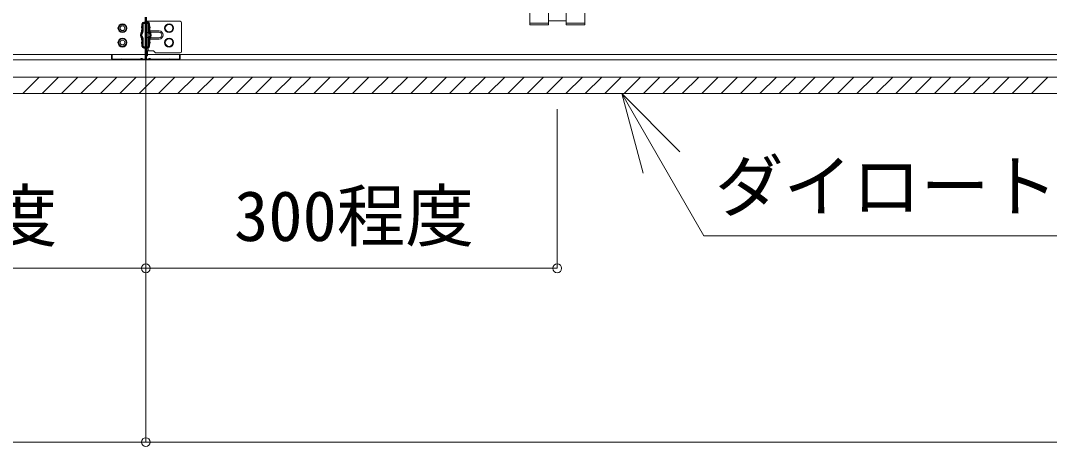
# Model space of a CAD drawing. Units: millimetres at full size, sheet at 1:20; details may follow other scales. Extents: x -4155 to 4045, y -2866 to 2834.
# Drawn here: x 1724 to 2474, y -2341 to -2030 of the extents above; entities that cross this region are included whole.
import ezdxf
from ezdxf.enums import TextEntityAlignment as Align

# ---------------------------------------------------------------- set-up
doc = ezdxf.new("R2010")
doc.units = ezdxf.units.MM
doc.header["$LTSCALE"] = 20
doc.linetypes.add('CHAIN1', pattern=[8, 5, -1, 1, -1])
for name, color, linetype, lineweight in [('1-0_断面', 7, 'Continuous', 9), ('1-1_寸法', 7, 'Continuous', 9), ('1-2_文字', 7, 'Continuous', 9)]:
    doc.layers.add(name, color=color, linetype=linetype, lineweight=lineweight)
doc.styles.add('ＭＳ ゴシック', font='')
doc.styles.get('ＭＳ ゴシック').set_extended_font_data('MS Gothic')

msp = doc.modelspace()

# ---------------------------------------------------------------- linework, layer by layer
at = {"layer": '1-0_断面', "color": 4, "linetype": 'CHAIN1'}
msp.add_line((1815.01, -272.42), (1815.01, -2166.27), dxfattribs=at)
at = {"layer": '1-0_断面'}
for p, q in [((2095.02, -1968.5), (2095.02, -2033.5)), ((2135.02, -1968.5), (2135.02, -2033.5)), ((2121.37, -1999), (2121.37, -2033.5)), ((2108.67, -2016.5), (2108.67, -2033.5)), ((1813.5, -2031.39), (1814.51, -2031.39)), ((1813.5, -2031.89), (1814.51, -2031.89)), ((1813.5, -2032.39), (1814.51, -2032.39)), ((1814.51, -2027.92), (1814.51, -2058.09)), ((1815, -2032.39), (1816, -2032.39)), ((1815.01, -2027.92), (1815.01, -2058.09)), ((1815.51, -2027.92), (1815.51, -2058.09)), ((1816.52, -2031.39), (1815.51, -2031.39)), ((1816.52, -2031.89), (1815.51, -2031.89)), ((1816.52, -2032.39), (1815.51, -2032.39)), ((1816.71, -2052.39), (1816.71, -2030.89)), ((1816.81, -2030.89), (1840.01, -2030.89)), ((1841.01, -2031.89), (1841.01, -2052.89)), ((2095.02, -2032.3), (2108.67, -2032.3)), ((2121.37, -2030.6), (2108.67, -2030.6)), ((2135.02, -2032.3), (2121.37, -2032.3)), ((1811.82, -2035.57), (1812.17, -2033.57)), ((1812.09, -2036.08), (1811.82, -2035.57)), ((1812.37, -2035.57), (1811.82, -2035.57)), ((1812.02, -2038.35), (1812.09, -2036.08)), ((1812.41, -2036.08), (1812.09, -2036.08)), ((1812.17, -2033.57), (1812.2, -2032.65)), ((1812.17, -2033.57), (1812.67, -2033.57)), ((1812.31, -2035.89), (1812.66, -2033.89)), ((1812.58, -2036.41), (1812.31, -2035.89)), ((1812.81, -2035.89), (1812.31, -2035.89)), ((1812.52, -2038.37), (1812.58, -2036.41)), ((1813.08, -2036.41), (1812.58, -2036.41)), ((1812.66, -2033.89), (1812.7, -2032.67)), ((1813.16, -2033.89), (1812.66, -2033.89)), ((1812.81, -2035.89), (1813.16, -2033.89)), ((1813.08, -2036.41), (1812.81, -2035.89)), ((1813.02, -2038.38), (1813.2, -2032.69)), ((1816.71, -2039.09), (1815.71, -2039.09)), ((1824.71, -2037.89), (1816.71, -2037.89)), ((1824.71, -2038.89), (1816.71, -2038.89)), ((1817, -2038.38), (1816.82, -2032.69)), ((1816.85, -2033.89), (1817.35, -2033.89)), ((1817.21, -2035.89), (1816.85, -2033.89)), ((1816.93, -2036.41), (1817.21, -2035.89)), ((1816.93, -2036.41), (1817.43, -2036.41)), ((1817.21, -2035.89), (1817.71, -2035.89)), ((1817.35, -2033.89), (1817.32, -2032.67)), ((1817.84, -2033.57), (1817.34, -2033.57)), ((1817.71, -2035.89), (1817.35, -2033.89)), ((1817.43, -2036.41), (1817.71, -2035.89)), ((1817.5, -2038.37), (1817.43, -2036.41)), ((1817.61, -2036.08), (1817.92, -2036.08)), ((1817.65, -2035.57), (1818.2, -2035.57)), ((1817.84, -2033.57), (1817.82, -2032.65)), ((1818.2, -2035.57), (1817.84, -2033.57)), ((1817.92, -2036.08), (1818.2, -2035.57)), ((1818, -2038.35), (1817.92, -2036.08)), ((2095.02, -2033.5), (2108.67, -2033.5)), ((2135.02, -2033.5), (2121.37, -2033.5)), ((1812.09, -2045.71), (1811.82, -2046.22)), ((1812.37, -2046.22), (1811.82, -2046.22)), ((1811.82, -2046.22), (1812.17, -2048.22)), ((1812.02, -2043.44), (1812.09, -2045.71)), ((1812.41, -2045.71), (1812.09, -2045.71)), ((1812.58, -2045.38), (1812.31, -2045.89)), ((1812.81, -2045.89), (1812.31, -2045.89)), ((1812.31, -2045.89), (1812.66, -2047.89)), ((1812.52, -2043.42), (1812.58, -2045.38)), ((1813.08, -2045.38), (1812.58, -2045.38)), ((1813.08, -2045.38), (1812.81, -2045.89)), ((1812.81, -2045.89), (1813.16, -2047.89)), ((1813.02, -2043.41), (1813.2, -2049.1)), ((1815.71, -2042.69), (1816.71, -2042.69)), ((1824.71, -2042.89), (1816.71, -2042.89)), ((1824.71, -2043.89), (1816.71, -2043.89)), ((1817, -2043.41), (1816.82, -2049.1)), ((1817.21, -2045.89), (1816.85, -2047.89)), ((1816.93, -2045.38), (1817.21, -2045.89)), ((1816.93, -2045.38), (1817.43, -2045.38)), ((1817.21, -2045.89), (1817.71, -2045.89)), ((1817.71, -2045.89), (1817.35, -2047.89)), ((1817.5, -2043.42), (1817.43, -2045.38)), ((1817.43, -2045.38), (1817.71, -2045.89)), ((1817.61, -2045.71), (1817.92, -2045.71)), ((1817.65, -2046.22), (1818.2, -2046.22)), ((1818.2, -2046.22), (1817.84, -2048.22)), ((1818, -2043.44), (1817.92, -2045.71)), ((1817.92, -2045.71), (1818.2, -2046.22)), ((3865.94, -2055.09), (-175.46, -2055.09)), ((1790.01, -2058.09), (1790.01, -2055.09)), ((1812.17, -2048.22), (1812.67, -2048.22)), ((1812.17, -2048.22), (1812.2, -2049.14)), ((1813.16, -2047.89), (1812.66, -2047.89)), ((1812.66, -2047.89), (1812.7, -2049.12)), ((1813.5, -2049.39), (1814.51, -2049.39)), ((1813.5, -2049.89), (1814.51, -2049.89)), ((1813.5, -2050.39), (1814.51, -2050.39)), ((1814.51, -2052.99), (1816.21, -2052.99)), ((1816.52, -2049.39), (1815.51, -2049.39)), ((1816.52, -2049.89), (1815.51, -2049.89)), ((1816.52, -2050.39), (1815.51, -2050.39)), ((1815.71, -2049.39), (1816.71, -2049.39)), ((1816.21, -2055.99), (1816.21, -2052.99)), ((1816.85, -2047.89), (1817.35, -2047.89)), ((1817.35, -2047.89), (1817.32, -2049.12)), ((1817.84, -2048.22), (1817.34, -2048.22)), ((1817.84, -2048.22), (1817.82, -2049.14)), ((1839.51, -2055.09), (1839.51, -2058.09)), ((1840.01, -2055.09), (1839.51, -2055.09)), ((1840.01, -2058.09), (1840.01, -2055.09)), ((3865.94, -2059.09), (-175.46, -2059.09)), ((1791.01, -2058.59), (1796.73, -2058.59)), ((1791.01, -2059.09), (1796.73, -2059.09)), ((1797.01, -2058.4), (1796.88, -2058.54)), ((1797.37, -2058.75), (1797.23, -2058.89)), ((1797.65, -2058.75), (1797.79, -2058.89)), ((1798.14, -2058.54), (1798, -2058.4)), ((1798.44, -2058.59), (1798.28, -2058.59)), ((1798.44, -2059.09), (1798.28, -2059.09)), ((1799.57, -2058.59), (1800.14, -2058.59)), ((1799.57, -2059.09), (1800.11, -2059.09)), ((1800.14, -2059.09), (1799.61, -2059.09)), ((1801.27, -2058.59), (1801.84, -2058.59)), ((1801.27, -2059.09), (1801.81, -2059.09)), ((1801.84, -2059.09), (1801.31, -2059.09)), ((1802.97, -2058.59), (1803.54, -2058.59)), ((1802.97, -2059.09), (1803.51, -2059.09)), ((1803.54, -2059.09), (1803.01, -2059.09)), ((1804.67, -2058.59), (1805.24, -2058.59)), ((1804.67, -2059.09), (1805.21, -2059.09)), ((1805.24, -2059.09), (1804.71, -2059.09)), ((1806.37, -2058.59), (1806.94, -2058.59)), ((1806.37, -2059.09), (1806.91, -2059.09)), ((1806.94, -2059.09), (1806.41, -2059.09)), ((1810.96, -2058.59), (1808.07, -2058.59)), ((1808.07, -2059.09), (1810.94, -2059.09)), ((1811.26, -2058.45), (1811.42, -2058.27)), ((1811.8, -2058.59), (1811.65, -2058.77)), ((1812.41, -2058.59), (1812.57, -2058.77)), ((1812.95, -2058.45), (1812.8, -2058.27)), ((1814.01, -2058.59), (1813.26, -2058.59)), ((1813.26, -2059.09), (1814.01, -2059.09)), ((1814.51, -2055.99), (1816.21, -2055.99)), ((1816.01, -2058.59), (1816.76, -2058.59)), ((1816.76, -2059.09), (1816.01, -2059.09)), ((1817.06, -2058.45), (1817.22, -2058.27)), ((1817.6, -2058.59), (1817.45, -2058.77)), ((1818.21, -2058.59), (1818.37, -2058.77)), ((1818.75, -2058.45), (1818.6, -2058.27)), ((1819.06, -2058.59), (1821.94, -2058.59)), ((1821.94, -2059.09), (1819.07, -2059.09)), ((1819.82, -2059.09), (1821.51, -2059.09)), ((1823.64, -2058.59), (1823.07, -2058.59)), ((1823.07, -2059.09), (1823.61, -2059.09)), ((1823.64, -2059.09), (1823.11, -2059.09)), ((1825.34, -2058.59), (1824.77, -2058.59)), ((1824.77, -2059.09), (1825.31, -2059.09)), ((1825.34, -2059.09), (1824.81, -2059.09)), ((1827.04, -2058.59), (1826.47, -2058.59)), ((1826.47, -2059.09), (1827.01, -2059.09)), ((1827.04, -2059.09), (1826.51, -2059.09)), ((1828.74, -2058.59), (1828.17, -2058.59)), ((1828.17, -2059.09), (1828.71, -2059.09)), ((1828.74, -2059.09), (1828.21, -2059.09)), ((1830.44, -2058.59), (1829.87, -2058.59)), ((1829.87, -2059.09), (1830.41, -2059.09)), ((1830.44, -2059.09), (1829.91, -2059.09)), ((1831.57, -2058.59), (1831.73, -2058.59)), ((1831.57, -2059.09), (1831.73, -2059.09)), ((1831.88, -2058.54), (1832.01, -2058.4)), ((1832.37, -2058.75), (1832.23, -2058.89)), ((1832.65, -2058.75), (1832.79, -2058.89)), ((1833, -2058.4), (1833.14, -2058.54)), ((1839.01, -2058.59), (1833.28, -2058.59)), ((1839.01, -2059.09), (1833.28, -2059.09)), ((1969.09, -2059.14), (1969.13, -2059.1)), ((3865.94, -2071.59), (-175.46, -2071.59)), ((1725.32, -2083.59), (1737.32, -2071.59)), ((1739.46, -2083.59), (1751.46, -2071.59)), ((1753.6, -2083.59), (1765.6, -2071.59)), ((1767.75, -2083.59), (1779.75, -2071.59)), ((1781.89, -2083.59), (1793.89, -2071.59)), ((1796.03, -2083.59), (1808.03, -2071.59)), ((1796.03, -2083.59), (1808.03, -2071.59)), ((1810.17, -2083.59), (1822.17, -2071.59)), ((1824.32, -2083.59), (1836.32, -2071.59)), ((1838.46, -2083.59), (1850.46, -2071.59)), ((1852.6, -2083.59), (1864.6, -2071.59)), ((1866.74, -2083.59), (1878.74, -2071.59)), ((1880.88, -2083.59), (1892.88, -2071.59)), ((1895.03, -2083.59), (1907.03, -2071.59)), ((1909.17, -2083.59), (1921.17, -2071.59)), ((1923.31, -2083.59), (1935.31, -2071.59)), ((1937.45, -2083.59), (1949.45, -2071.59)), ((1951.59, -2083.59), (1963.59, -2071.59)), ((1965.74, -2083.59), (1977.74, -2071.59)), ((1979.88, -2083.59), (1991.88, -2071.59)), ((1994.02, -2083.59), (2006.02, -2071.59)), ((2008.16, -2083.59), (2020.16, -2071.59)), ((2022.31, -2083.59), (2034.31, -2071.59)), ((2036.45, -2083.59), (2048.45, -2071.59)), ((2050.59, -2083.59), (2062.59, -2071.59)), ((2064.73, -2083.59), (2076.73, -2071.59)), ((2078.87, -2083.59), (2090.87, -2071.59)), ((2093.02, -2083.59), (2105.02, -2071.59)), ((2107.16, -2083.59), (2119.16, -2071.59)), ((2121.3, -2083.59), (2133.3, -2071.59)), ((2135.44, -2083.59), (2147.44, -2071.59)), ((2149.58, -2083.59), (2161.58, -2071.59)), ((2163.73, -2083.59), (2175.73, -2071.59)), ((2177.87, -2083.59), (2189.87, -2071.59)), ((2192.01, -2083.59), (2204.01, -2071.59)), ((2206.15, -2083.59), (2218.15, -2071.59)), ((2220.3, -2083.59), (2232.3, -2071.59)), ((2234.44, -2083.59), (2246.44, -2071.59)), ((2248.58, -2083.59), (2260.58, -2071.59)), ((2262.72, -2083.59), (2274.72, -2071.59)), ((2276.86, -2083.59), (2288.86, -2071.59)), ((2291.01, -2083.59), (2303.01, -2071.59)), ((2305.15, -2083.59), (2317.15, -2071.59)), ((2319.29, -2083.59), (2331.29, -2071.59)), ((2333.43, -2083.59), (2345.43, -2071.59)), ((2347.57, -2083.59), (2359.57, -2071.59)), ((2361.72, -2083.59), (2373.72, -2071.59)), ((2375.86, -2083.59), (2387.86, -2071.59)), ((2390, -2083.59), (2402, -2071.59)), ((2404.14, -2083.59), (2416.14, -2071.59)), ((2418.29, -2083.59), (2430.29, -2071.59)), ((2432.43, -2083.59), (2444.43, -2071.59)), ((2446.57, -2083.59), (2458.57, -2071.59)), ((2460.71, -2083.59), (2472.71, -2071.59)), ((3865.94, -2083.59), (-175.46, -2083.59)), ((1810.17, -2083.59), (1815.01, -2078.76))]:
    msp.add_line(p, q, dxfattribs=at)
for points in [[(1816.81, -2030.89), (1815.71, -2030.89), (1815.71, -2052.39)], [(1790.01, -2055.09), (1790.51, -2055.09), (1790.51, -2058.09)], [(1815.71, -2052.39), (1820.71, -2052.39), (1822.21, -2053.89), (1840.01, -2053.89)]]:
    msp.add_lwpolyline(points, dxfattribs=at)
for centre, radius in [((1798.01, -2035.89), 3.25), ((1798.01, -2035.89), 2.75), ((1798.01, -2035.89), 1.75), ((1832.01, -2035.89), 3.25), ((1832.01, -2035.89), 2.75), ((1798.01, -2046.39), 3.25), ((1798.01, -2046.39), 2.75), ((1798.01, -2046.39), 1.75), ((1832.01, -2046.39), 3.25), ((1832.01, -2046.39), 2.75)]:
    msp.add_circle(centre, radius, dxfattribs=at)
for centre, radius, start, end in [((1813.5, -2032.69), 1.3, 90, 178.19815), ((1813.5, -2032.69), 0.8, 90, 178.19815), ((1813.5, -2032.69), 0.3, 90, 178.19815), ((1816.52, -2032.69), 1.3, 1.80185, 90), ((1816.52, -2032.69), 0.8, 1.80185, 90), ((1816.52, -2032.69), 0.3, 1.80185, 90), ((1840.01, -2031.89), 1, 0, 90), ((1815.11, -2040.89), 4, 140.5317, 219.4683), ((1815.11, -2040.89), 3.5, 140.5317, 219.4683), ((1815.11, -2040.89), 3, 140.5317, 219.4683), ((1812.02, -2038.35), 0.5, 320.5317, 358.19815), ((1812.02, -2038.35), 1, 320.5317, 358.19815), ((1818, -2038.35), 1, 181.80185, 219.4683), ((1814.91, -2040.89), 3, 320.5317, 39.4683), ((1818, -2038.35), 0.5, 181.80185, 219.4683), ((1814.91, -2040.89), 3.5, 320.5317, 39.4683), ((1814.91, -2040.89), 4, 320.5317, 39.4683), ((1824.71, -2040.89), 3, 270, 90), ((1824.71, -2040.89), 2, 270, 90), ((1812.02, -2043.44), 1, 1.80185, 39.4683), ((1818, -2043.44), 1, 140.5317, 178.19815), ((1818, -2043.44), 0.5, 140.5317, 178.19815), ((1813.5, -2049.09), 1.3, 181.80185, 270), ((1813.5, -2049.09), 0.8, 181.80185, 270), ((1813.5, -2049.09), 0.3, 181.80185, 270), ((1816.52, -2049.09), 0.3, 270, 358.19815), ((1816.52, -2049.09), 0.8, 270, 358.19815), ((1816.52, -2049.09), 1.3, 270, 358.19815), ((1840.01, -2052.89), 1, 270, 0), ((1791.01, -2058.09), 1, 180, 270), ((1791.01, -2058.09), 0.5, 180, 270), ((1796.73, -2058.39), 0.2, 270, 315), ((1796.73, -2058.39), 0.7, 270, 315), ((1797.51, -2058.89), 0.7, 45, 135), ((1797.51, -2058.89), 0.2, 45, 135), ((1798.28, -2058.39), 0.7, 225, 270), ((1798.28, -2058.39), 0.2, 225, 270), ((1798.44, -2058.39), 0.2, 270, 308.94244), ((1798.44, -2058.39), 0.7, 270, 308.94244), ((1799.01, -2059.09), 0.7, 51.05756, 128.94244), ((1799.01, -2059.09), 0.2, 53.1301, 128.94244), ((1799.57, -2058.39), 0.7, 231.05756, 270), ((1799.57, -2058.39), 0.2, 231.05756, 270), ((1800.14, -2058.39), 0.2, 270, 308.94244), ((1800.14, -2058.39), 0.7, 270, 308.94244), ((1800.71, -2059.09), 0.7, 51.05756, 128.94244), ((1800.71, -2059.09), 0.2, 51.05756, 126.8699), ((1801.27, -2058.39), 0.7, 231.05756, 270), ((1801.27, -2058.39), 0.2, 231.05756, 270), ((1801.84, -2058.39), 0.2, 270, 308.94244), ((1801.84, -2058.39), 0.7, 270, 308.94244), ((1802.41, -2059.09), 0.7, 51.05756, 128.94244), ((1802.41, -2059.09), 0.2, 51.05756, 126.8699), ((1802.97, -2058.39), 0.7, 231.05756, 270), ((1802.97, -2058.39), 0.2, 231.05756, 270), ((1803.54, -2058.39), 0.2, 270, 308.94244), ((1803.54, -2058.39), 0.7, 270, 308.94244), ((1804.11, -2059.09), 0.7, 51.05756, 128.94244), ((1804.11, -2059.09), 0.2, 51.05756, 126.8699), ((1804.67, -2058.39), 0.7, 231.05756, 270), ((1804.67, -2058.39), 0.2, 231.05756, 270), ((1805.24, -2058.39), 0.2, 270, 308.94244), ((1805.24, -2058.39), 0.7, 270, 308.94244), ((1805.81, -2059.09), 0.7, 51.05756, 128.94244), ((1805.81, -2059.09), 0.2, 51.05756, 126.8699), ((1806.37, -2058.39), 0.7, 231.05756, 270), ((1806.37, -2058.39), 0.2, 231.05756, 270), ((1806.94, -2058.39), 0.2, 270, 308.94244), ((1806.94, -2058.39), 0.7, 270, 308.94244), ((1807.51, -2059.09), 0.7, 51.05756, 128.94244), ((1807.51, -2059.09), 0.2, 51.05756, 126.8699), ((1808.07, -2058.39), 0.7, 231.05756, 270), ((1808.07, -2058.39), 0.2, 231.05756, 270), ((1810.96, -2058.19), 0.4, 270, 320), ((1810.96, -2058.19), 0.9, 270, 320), ((1812.11, -2058.84), 0.9, 40, 140), ((1812.11, -2058.84), 0.4, 40, 140), ((1813.26, -2058.19), 0.9, 220, 270), ((1813.26, -2058.19), 0.4, 220, 270), ((1814.01, -2058.09), 1, 270, 0), ((1814.01, -2058.09), 0.5, 270, 0), ((1816.01, -2058.09), 1, 180, 270), ((1816.01, -2058.09), 0.5, 180, 270), ((1816.76, -2058.19), 0.4, 270, 320), ((1816.76, -2058.19), 0.9, 270, 320), ((1817.91, -2058.84), 0.9, 40, 140), ((1817.91, -2058.84), 0.4, 40, 140), ((1819.06, -2058.19), 0.9, 220, 270), ((1819.06, -2058.19), 0.4, 220, 270), ((1821.94, -2058.39), 0.2, 270, 308.94244), ((1821.94, -2058.39), 0.7, 270, 308.94244), ((1822.51, -2059.09), 0.7, 51.05756, 128.94244), ((1822.51, -2059.09), 0.2, 53.1301, 128.94244), ((1823.07, -2058.39), 0.7, 231.05756, 270), ((1823.07, -2058.39), 0.2, 231.05756, 270), ((1823.64, -2058.39), 0.2, 270, 308.94244), ((1823.64, -2058.39), 0.7, 270, 308.94244), ((1824.21, -2059.09), 0.7, 51.05756, 128.94244), ((1824.21, -2059.09), 0.2, 53.1301, 128.94244), ((1824.77, -2058.39), 0.7, 231.05756, 270), ((1824.77, -2058.39), 0.2, 231.05756, 270), ((1825.34, -2058.39), 0.2, 270, 308.94244), ((1825.34, -2058.39), 0.7, 270, 308.94244), ((1825.91, -2059.09), 0.7, 51.05756, 128.94244), ((1825.91, -2059.09), 0.2, 53.1301, 128.94244), ((1826.47, -2058.39), 0.7, 231.05756, 270), ((1826.47, -2058.39), 0.2, 231.05756, 270), ((1827.04, -2058.39), 0.2, 270, 308.94244), ((1827.04, -2058.39), 0.7, 270, 308.94244), ((1827.61, -2059.09), 0.7, 51.05756, 128.94244), ((1827.61, -2059.09), 0.2, 53.1301, 128.94244), ((1828.17, -2058.39), 0.7, 231.05756, 270), ((1828.17, -2058.39), 0.2, 231.05756, 270), ((1828.74, -2058.39), 0.2, 270, 308.94244), ((1828.74, -2058.39), 0.7, 270, 308.94244), ((1829.31, -2059.09), 0.7, 51.05756, 128.94244), ((1829.31, -2059.09), 0.2, 53.1301, 128.94244), ((1829.87, -2058.39), 0.7, 231.05756, 270), ((1829.87, -2058.39), 0.2, 231.05756, 270), ((1830.44, -2058.39), 0.2, 270, 308.94244), ((1830.44, -2058.39), 0.7, 270, 308.94244), ((1831.01, -2059.09), 0.7, 51.05756, 128.94244), ((1831.01, -2059.09), 0.2, 51.05756, 126.8699), ((1831.57, -2058.39), 0.7, 231.05756, 270), ((1831.57, -2058.39), 0.2, 231.05756, 270), ((1831.73, -2058.39), 0.2, 270, 315), ((1831.73, -2058.39), 0.7, 270, 315), ((1832.51, -2058.89), 0.7, 45, 135), ((1832.51, -2058.89), 0.2, 45, 135), ((1833.28, -2058.39), 0.7, 225, 270), ((1833.28, -2058.39), 0.2, 225, 270), ((1839.01, -2058.09), 0.5, 270, 0), ((1839.01, -2058.09), 1, 270, 0)]:
    msp.add_arc(centre, radius, start, end, dxfattribs=at)
at = {"layer": '1-1_寸法'}
for p, q in [((1815.01, -2211.02), (1815.01, -2095.03)), ((2115.01, -2211.02), (2115.01, -2095.03)), ((1515.01, -2211.02), (2115.01, -2211.02)), ((1815.01, -2337.73), (3615.01, -2337.73))]:
    msp.add_line(p, q, dxfattribs=at)
msp.add_lwpolyline([(15.01, -2337.73), (1815.01, -2337.73), (1815.01, -2095.03)], dxfattribs=at)
for centre in [(1815.01, -2211.02), (2115.01, -2211.02), (1815.01, -2337.73)]:
    msp.add_circle(centre, 3.19, dxfattribs=at)
at = {"layer": '1-2_文字'}
for p, q in [((2161.97, -2083.59), (2204.39, -2126.02)), ((2161.97, -2083.59), (2177.5, -2141.55)), ((2161.97, -2083.59), (2221.83, -2187.28)), ((3680.05, -2187.28), (2221.83, -2187.28))]:
    msp.add_line(p, q, dxfattribs=at)

# ---------------------------------------------------------------- texts
at = {"layer": '1-1_寸法', "style": 'ＭＳ ゴシック'}
for p in [(1575.76, -2202.12), (1879.43, -2202.12)]:
    msp.add_text('300程度', height=36.66, dxfattribs=at).set_placement(p, align=Align.BOTTOM_LEFT)
at = {"layer": '1-2_文字', "style": 'ＭＳ ゴシック'}
msp.add_text('ダイロートン捨張工法用t9(t12)＋捨張用石膏ボードt9.5(t12.5)', height=36.66, dxfattribs=at).set_placement((2229.9, -2180.41), align=Align.BOTTOM_LEFT)

doc.saveas('drawing.dxf')
